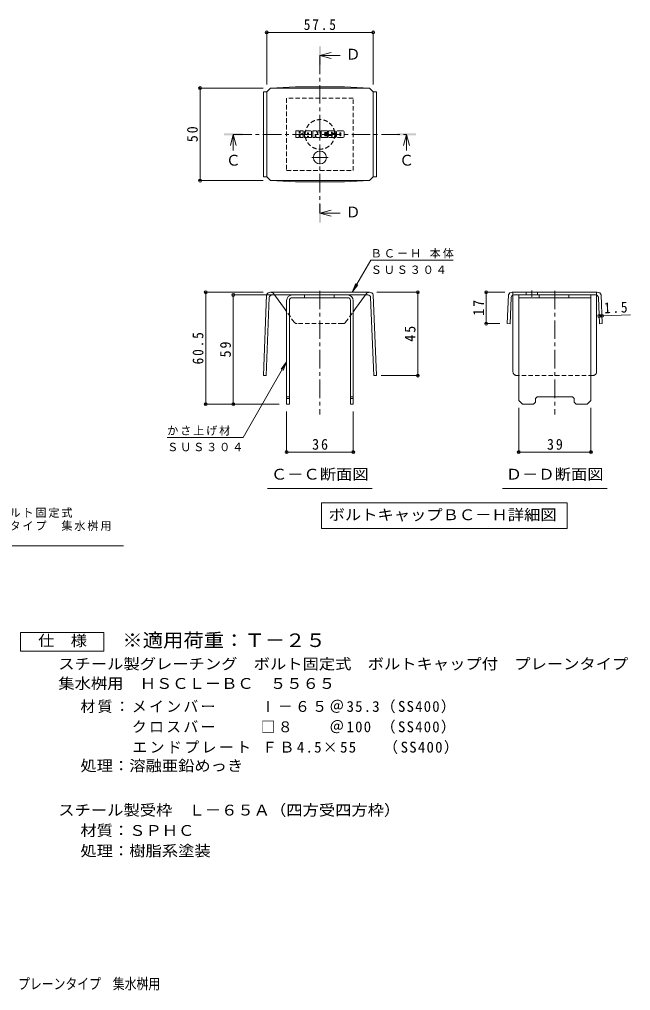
# Model space of a CAD drawing. Units: millimetres on the paper, enlarged 10 times, with parts at other scales. Extents: x -1520 to 1750, y -1350 to 1390.
# Drawn here: x 98 to 1750, y -1305 to 1318 of the extents above; entities that cross this region are included whole.
import ezdxf
from ezdxf.enums import TextEntityAlignment as Align

# ---------------------------------------------------------------- set-up
doc = ezdxf.new("R2010")
doc.units = ezdxf.units.MM
doc.header["$LTSCALE"] = 10
doc.header["$PDMODE"] = 32
doc.header["$PDSIZE"] = 8
doc.linetypes.add('CHAIN1', pattern=[8, 5, -1, 1, -1])
doc.linetypes.add('DASHED1', pattern=[1.8, 1.2, -0.6])
for name, color, linetype, lineweight in [('D-4', 7, 'Continuous', 9), ('D-5', 7, 'Continuous', 9), ('D-8', 4, 'Continuous', 9), ('D-9', 2, 'Continuous', 9), ('D-F', 7, 'Continuous', 9)]:
    doc.layers.add(name, color=color, linetype=linetype, lineweight=lineweight)
doc.layers.add('F-F_F-Fﾚｲﾔ', color=2, linetype='Continuous')
doc.styles.add('ＭＳ ゴシック', font='')
doc.styles.get('ＭＳ ゴシック').set_extended_font_data('MS Gothic')

msp = doc.modelspace()

# ---------------------------------------------------------------- linework, layer by layer
at = {"layer": 'D-4'}
for p, q in [((766.54, 1286.18), (766.54, 1142.47)), ((1054.04, 1286.18), (1054.04, 1142.69)), ((766.54, 1283.18), (1054.04, 1283.18)), ((583.48, 1132.69), (756.54, 1132.69)), ((586.48, 1132.69), (586.48, 882.69)), ((583.48, 882.69), (756.54, 882.69)), ((997.59, 581.36), (1047.61, 668)), ((1270.11, 668), (1047.61, 668)), ((997.59, 581.36), (1007.16, 604.46)), ((598.67, 581.36), (756.76, 581.36)), ((601.67, 581.36), (601.67, 278.86)), ((997.59, 581.36), (1012.81, 601.19)), ((1177.77, 581.36), (1063.83, 581.36)), ((1174.77, 581.36), (1174.77, 356.06)), ((1356.49, 581.36), (1410.16, 581.36)), ((1359.49, 496.36), (1359.49, 581.36)), ((672.9, 573.86), (815.29, 573.86)), ((675.9, 278.86), (675.9, 573.86)), ((1665.01, 517.16), (1672.51, 517.46)), ((1672.51, 517.46), (1749.73, 520.56)), ((1356.49, 496.36), (1396.55, 496.36)), ((820.29, 393.25), (702.49, 189.21)), ((820.29, 393.25), (805.08, 373.42)), ((820.29, 393.25), (810.73, 370.16)), ((1177.77, 356.06), (1075.56, 356.06)), ((598.67, 278.86), (800.29, 278.86)), ((1447.45, 146.38), (1447.45, 268.86)), ((1642.45, 146.38), (1642.45, 268.86)), ((820.29, 146.38), (820.29, 258.86)), ((1000.29, 146.38), (1000.29, 258.86)), ((497.49, 189.21), (702.49, 189.21)), ((820.29, 149.38), (1000.29, 149.38)), ((1447.45, 149.38), (1642.45, 149.38))]:
    msp.add_line(p, q, dxfattribs=at)
at = {"layer": 'D-4', "color": 2}
msp.add_lwpolyline([(101.13, -388.17), (101.13, -338.17), (326.13, -338.17), (326.13, -388.17)], close=True, dxfattribs=at)
at = {"layer": 'D-4'}
for p in [(766.54, 1283.18), (1054.04, 1283.18), (586.48, 1132.69), (586.48, 882.69), (601.67, 581.36), (675.9, 573.86), (1174.77, 581.36), (1359.49, 581.36), (1359.49, 496.36), (1665.01, 517.16), (1672.51, 517.46), (1174.77, 356.06), (601.67, 278.86), (675.9, 278.86), (820.29, 149.38), (1000.29, 149.38), (1447.45, 149.38), (1642.45, 149.38)]:
    msp.add_point(p, dxfattribs=at)
at = {"layer": 'D-5', "color": 4}
for p, q in [((910.29, 1220.69), (940.29, 1228.69)), ((910.29, 1220.69), (940.29, 1212.69)), ((910.29, 1220.69), (964.99, 1220.69)), ((676.2, 1007.58), (668.2, 977.58)), ((676.2, 1007.58), (684.2, 977.58)), ((676.2, 1007.58), (676.2, 964.34)), ((1144.39, 1007.58), (1136.39, 977.58)), ((1144.39, 1007.58), (1152.39, 977.58)), ((1144.39, 1007.58), (1144.39, 964.34)), ((910.29, 794.47), (940.29, 802.47)), ((910.29, 794.47), (940.29, 786.47)), ((910.29, 794.47), (964.99, 794.47))]:
    msp.add_line(p, q, dxfattribs=at)
at = {"layer": 'D-5', "color": 4, "linetype": 'CHAIN1'}
for p, q in [((910.29, 1220.69), (910.29, 794.47)), ((676.2, 1007.58), (1144.39, 1007.58))]:
    msp.add_line(p, q, dxfattribs=at)
at = {"layer": 'D-5'}
for p, q in [((768.79, 51.19), (1051.79, 51.19)), ((1403.45, 51.19), (1686.45, 51.19)), ((914.5, 12.64), (914.5, -57.36)), ((914.5, 12.64), (1578.03, 12.64)), ((1578.03, 12.64), (1578.03, -57.36)), ((914.5, -57.36), (1578.03, -57.36)), ((-391.01, -103.83), (379.57, -103.83))]:
    msp.add_line(p, q, dxfattribs=at)
at = {"layer": 'D-5', "color": 4}
for points in [[(907.79, 1195.69), (912.79, 1195.69), (907.79, 1245.69), (912.79, 1245.69)], [(651.2, 1005.08), (701.2, 1005.08), (651.2, 1010.08), (701.2, 1010.08)], [(1119.39, 1005.08), (1169.39, 1005.08), (1119.39, 1010.08), (1169.39, 1010.08)], [(907.79, 769.47), (912.79, 769.47), (907.79, 819.47), (912.79, 819.47)]]:
    msp.add_solid(points, dxfattribs=at)
at = {"layer": 'D-8', "linetype": 'DASHED1'}
for p, q in [((1000.29, 1105.08), (820.29, 1105.08)), ((820.29, 1105.08), (820.29, 910.08))]:
    msp.add_line(p, q, dxfattribs=at)
at = {"layer": 'D-8'}
for p, q in [((827.79, 558.86), (827.79, 278.86)), ((835.29, 573.86), (985.29, 573.86)), ((985.29, 566.36), (835.29, 566.36)), ((868.36, 566.36), (868.36, 573.86)), ((948.36, 566.36), (948.36, 573.86)), ((992.79, 558.86), (992.79, 278.86)), ((1000.29, 558.86), (1000.29, 278.86)), ((1447.45, 573.86), (1642.45, 573.86)), ((1447.45, 288.86), (1447.45, 573.86)), ((1447.45, 566.36), (1642.45, 566.36)), ((1503.02, 566.36), (1503.02, 573.86)), ((1583.02, 566.36), (1583.02, 573.86)), ((1642.45, 288.86), (1642.45, 573.86)), ((820.29, 298.86), (827.79, 298.86)), ((820.29, 293.86), (827.79, 293.86)), ((992.79, 298.86), (1000.29, 298.86)), ((992.79, 293.86), (1000.29, 293.86)), ((1447.45, 288.86), (1457.45, 278.86)), ((1497.45, 298.86), (1592.45, 298.86)), ((1642.45, 288.86), (1632.45, 278.86)), ((1000.29, 278.86), (992.79, 278.86)), ((1597.45, 283.86), (1602.45, 278.86)), ((1632.45, 278.86), (1602.45, 278.86))]:
    msp.add_line(p, q, dxfattribs=at)
at = {"layer": 'D-8', "linetype": 'DASHED1'}
msp.add_lwpolyline([(820.29, 910.08), (1000.29, 910.08), (1000.29, 1105.08)], dxfattribs=at)
at = {"layer": 'D-8'}
for points in [[(820.29, 558.86), (820.29, 278.86), (827.79, 278.86)], [(1492.45, 283.86), (1492.45, 293.86), (1497.45, 298.86)], [(1597.45, 283.86), (1597.45, 293.86), (1592.45, 298.86)], [(1492.45, 283.86), (1487.45, 278.86), (1457.45, 278.86)]]:
    msp.add_lwpolyline(points, dxfattribs=at)
at = {"layer": 'D-8', "linetype": 'DASHED1'}
msp.add_circle((910.29, 1007.58), 40, dxfattribs=at)
at = {"layer": 'D-8'}
for centre, radius, start, end in [((835.29, 558.86), 15, 90, 180), ((835.29, 558.86), 7.5, 90, 180), ((985.29, 558.86), 15, 0, 90), ((985.29, 558.86), 7.5, 0, 90)]:
    msp.add_arc(centre, radius, start, end, dxfattribs=at)
at = {"layer": 'D-9'}
for p, q in [((766.54, 1122.69), (776.54, 1132.69)), ((776.54, 1132.69), (843.86, 1136.09)), ((776.54, 1132.69), (1044.04, 1132.69)), ((976.73, 1136.09), (843.86, 1136.09)), ((1044.04, 1132.69), (976.73, 1136.09)), ((1054.04, 1122.69), (1044.04, 1132.69)), ((766.54, 1122.47), (757.53, 1122.47)), ((757.53, 1122.47), (757.53, 892.9)), ((766.54, 892.69), (766.54, 1122.69)), ((1054.04, 892.69), (1054.04, 1122.69)), ((1054.04, 1122.47), (1063.06, 1122.47)), ((1063.06, 1122.47), (1063.06, 892.9)), ((766.54, 892.9), (757.53, 892.9)), ((766.54, 892.69), (776.54, 882.69)), ((1054.04, 892.69), (1044.04, 882.69)), ((1054.04, 892.9), (1063.06, 892.9)), ((776.54, 882.69), (843.86, 879.28)), ((776.54, 882.69), (1044.04, 882.69)), ((976.73, 879.28), (843.86, 879.28)), ((1044.04, 882.69), (976.73, 879.28)), ((1043.83, 581.36), (776.76, 581.36)), ((1544.95, 581.36), (1430.16, 581.36)), ((1467.73, 581.36), (1467.73, 573.86)), ((1497.73, 581.36), (1497.73, 573.86)), ((1544.95, 581.36), (1659.74, 581.36)), ((766.24, 573.86), (757.53, 356.36)), ((773.46, 566.66), (765.03, 356.06)), ((780.96, 573.86), (1039.63, 573.86)), ((814.15, 537.1), (787.62, 573.86)), ((1006.65, 537.4), (1032.97, 573.86)), ((1047.13, 566.66), (1055.56, 356.06)), ((1054.35, 573.86), (1063.06, 356.36)), ((1419.65, 573.86), (1416.55, 496.36)), ((1426.87, 566.66), (1424.04, 496.06)), ((1431.95, 366.36), (1431.95, 573.46)), ((1655.54, 573.86), (1434.36, 573.86)), ((1657.95, 366.36), (1657.95, 573.46)), ((1663.03, 566.66), (1665.86, 496.06)), ((1670.25, 573.86), (1673.35, 496.36)), ((1416.55, 496.36), (1424.04, 496.06)), ((1673.35, 496.36), (1665.86, 496.06)), ((757.53, 356.36), (765.03, 356.06)), ((1063.06, 356.36), (1055.56, 356.06))]:
    msp.add_line(p, q, dxfattribs=at)
at = {"layer": 'D-9', "linetype": 'CHAIN1'}
for p, q in [((932.07, 945.19), (888.51, 945.19)), ((910.29, 963.63), (910.29, 926.75)), ((910.29, 585.28), (910.29, 251.42)), ((1482.73, 586.31), (1482.73, 568.91)), ((1544.95, 585.28), (1544.95, 251.42))]:
    msp.add_line(p, q, dxfattribs=at)
at = {"layer": 'D-9', "linetype": 'DASHED1'}
for p, q in [((787.62, 573.86), (784.91, 577.61)), ((1032.97, 573.86), (1035.68, 577.61)), ((1431.95, 573.46), (1431.95, 581.36)), ((1657.95, 573.46), (1657.95, 581.36)), ((840.86, 500.1), (814.15, 537.1)), ((979.73, 500.1), (1006.65, 537.4)), ((971.93, 496.36), (848.66, 496.36)), ((1647.95, 356.36), (1441.95, 356.36))]:
    msp.add_line(p, q, dxfattribs=at)
at = {"layer": 'D-9'}
msp.add_circle((910.29, 945.19), 17.5, dxfattribs=at)
for centre, radius, start, end in [((776.65, 570.39), 10.97, 89.44382, 161.56279), ((1043.94, 570.39), 10.97, 18.43721, 90.55618), ((1430.06, 570.39), 10.97, 89.44382, 161.56279), ((1659.84, 570.39), 10.97, 18.43721, 90.55618), ((780.96, 566.36), 7.5, 90, 177.70665), ((1039.63, 566.36), 7.5, 2.29335, 90), ((1434.36, 566.36), 7.5, 90, 177.70665), ((1655.54, 566.36), 7.5, 2.29335, 90), ((1441.95, 366.36), 10, 180, 198.1933), ((1647.95, 366.36), 10, 341.8067, 0)]:
    msp.add_arc(centre, radius, start, end, dxfattribs=at)
at = {"layer": 'D-9', "linetype": 'DASHED1'}
for centre, radius, start, end in [((776.65, 570.39), 10.97, 41.15582, 89.44382), ((1043.94, 570.39), 10.97, 90.55618, 138.84418), ((848.66, 506.36), 10, 218.74638, 270), ((971.93, 506.36), 10, 270, 321.25362), ((1441.95, 366.36), 10, 198.1933, 270), ((1647.95, 366.36), 10, 270, 341.8067)]:
    msp.add_arc(centre, radius, start, end, dxfattribs=at)
at = {"layer": 'D-F'}
for p, q in [((845.24, 999.7), (845.24, 1016.46)), ((853.65, 1017.25), (846.02, 1017.25)), ((846.02, 998.91), (853.65, 998.91)), ((854.44, 1016.46), (854.44, 1011.84)), ((854.44, 999.7), (854.44, 1005.12)), ((856.92, 999.7), (856.92, 1005.12)), ((856.95, 1016.46), (856.95, 1011.84)), ((857.71, 998.91), (864.49, 998.91)), ((864.47, 1017.25), (857.73, 1017.25)), ((865.26, 1016.46), (865.26, 1012.56)), ((865.27, 999.7), (865.27, 1004.35)), ((868.58, 999.7), (868.58, 1014.63)), ((876.12, 998.91), (869.37, 998.91)), ((885.16, 1017.25), (871.2, 1017.25)), ((876.9, 1008.28), (876.9, 1010.98)), ((876.9, 999.7), (876.9, 1001.79)), ((879.19, 1008.01), (877.17, 1008.01)), ((879.46, 1008.28), (879.46, 1010.98)), ((879.46, 999.7), (879.46, 1001.79)), ((880.24, 998.91), (886.99, 998.91)), ((887.78, 999.7), (887.78, 1014.63)), ((891.15, 1016.46), (891.15, 999.7)), ((891.93, 1017.25), (900.45, 1017.25)), ((896.94, 998.91), (891.93, 998.91)), ((897.72, 999.7), (897.72, 1004.24)), ((900.17, 999.47), (898.71, 1004.39)), ((910.28, 998.91), (900.92, 998.91)), ((901.2, 1016.7), (903.59, 1009.23)), ((904.4, 1016.46), (904.4, 1009.36)), ((905.18, 1017.25), (910.28, 1017.25)), ((911.07, 1016.46), (911.07, 999.7)), ((913.61, 999.7), (913.61, 1016.46)), ((914.4, 1017.25), (929.5, 1017.25)), ((914.4, 998.91), (929.44, 998.91)), ((929.5, 1006.07), (923.89, 1006.07)), ((929.44, 1003.92), (923.89, 1003.92)), ((929.5, 1012.29), (923.92, 1012.29)), ((929.5, 1010.09), (923.92, 1010.09)), ((930.23, 999.7), (930.23, 1003.14)), ((930.29, 1013.08), (930.29, 1016.46)), ((930.29, 1006.85), (930.29, 1009.31)), ((932.81, 1003.97), (932.81, 1001.53)), ((933.6, 1004.76), (940.36, 1004.76)), ((950.21, 1017.25), (934.95, 1017.25)), ((942.86, 1006.41), (934.95, 1006.41)), ((950.69, 998.91), (935.43, 998.91)), ((941.1, 1010.54), (941.1, 1012.6)), ((941.15, 1003.97), (941.15, 1003.42)), ((941.89, 1009.75), (950.69, 1009.75)), ((943.65, 1005.62), (943.65, 1003.42)), ((943.69, 1012.14), (943.69, 1012.6)), ((944.48, 1011.36), (952.83, 1011.36)), ((952.83, 1014.63), (952.83, 1011.36)), ((955.37, 1001.53), (955.37, 1014.63)), ((972.73, 1017.25), (957.99, 1017.25)), ((972.73, 998.91), (957.99, 998.91)), ((963.76, 1005.52), (963.76, 1010.64)), ((966.97, 1005.52), (966.97, 1010.64)), ((975.35, 1014.63), (975.35, 1001.53))]:
    msp.add_line(p, q, dxfattribs=at)
for centre, radius, start, end in [((846.02, 1016.46), 0.786, 90, 180), ((846.02, 999.7), 0.786, 180, 270), ((853.65, 1016.46), 0.786, 0, 90), ((853.65, 999.7), 0.786, 270, 0), ((855.69, 1011.84), 1.26, 180, 0), ((855.68, 1005.12), 1.24, 0, 180), ((857.71, 999.7), 0.786, 180, 270), ((857.73, 1016.46), 0.786, 90, 180), ((859.86, 1008.47), 0.439, 97.33171, 266.57183), ((858.36, 1020.14), 11.32, 277.33171, 299.42073), ((859.35, 999.84), 8.21, 53.71985, 86.57183), ((862.64, 1012.56), 2.62, 299.42073, 0), ((862.65, 1004.35), 2.62, 0, 53.71985), ((864.47, 1016.46), 0.786, 0, 90), ((864.49, 999.7), 0.786, 270, 0), ((871.2, 1014.63), 2.62, 90, 180), ((869.37, 999.7), 0.786, 180, 270), ((876.12, 999.7), 0.786, 270, 0), ((878.18, 1010.98), 1.28, 0, 180), ((878.18, 1001.79), 1.28, 0, 180), ((877.17, 1008.28), 0.262, 180, 270), ((879.19, 1008.28), 0.262, 270, 0), ((880.24, 999.7), 0.786, 180, 270), ((885.16, 1014.63), 2.62, 0, 90), ((886.99, 999.7), 0.786, 270, 0), ((891.93, 1016.46), 0.786, 90, 180), ((891.93, 999.7), 0.786, 180, 270), ((896.94, 999.7), 0.786, 270, 0), ((898.23, 1004.24), 0.505, 16.48875, 180), ((900.92, 999.7), 0.786, 196.48875, 270), ((900.45, 1016.46), 0.786, 17.75635, 90), ((903.98, 1009.36), 0.413, 197.75635, 0), ((905.18, 1016.46), 0.786, 90, 180), ((910.28, 1016.46), 0.786, 0, 90), ((910.28, 999.7), 0.786, 270, 0), ((914.4, 1016.46), 0.786, 90, 180), ((914.4, 999.7), 0.786, 180, 270), ((923.92, 1011.19), 1.1, 90, 270), ((923.89, 1004.99), 1.07, 90, 270), ((929.44, 1003.14), 0.786, 0, 90), ((929.44, 999.7), 0.786, 270, 0), ((929.5, 1016.46), 0.786, 0, 90), ((929.5, 1013.08), 0.786, 270, 0), ((929.5, 1009.31), 0.786, 0, 90), ((929.5, 1006.85), 0.786, 270, 0), ((944.69, 1011.83), 11.88, 157.10112, 202.89888), ((933.6, 1003.97), 0.786, 90, 180), ((935.43, 1001.53), 2.62, 180, 270), ((934.95, 1015.94), 1.31, 90, 157.10112), ((934.95, 1007.72), 1.31, 202.89888, 270), ((940.36, 1003.97), 0.786, 0, 90), ((941.89, 1010.54), 0.786, 180, 270), ((942.4, 1012.6), 1.29, 0, 180), ((942.4, 1003.42), 1.25, 180, 0), ((942.86, 1005.62), 0.786, 0, 90), ((944.48, 1012.14), 0.786, 180, 270), ((950.21, 1014.63), 2.62, 0, 90), ((950.69, 1008.44), 1.31, 22.90802, 90), ((950.69, 1000.22), 1.31, 270, 337.09198), ((940.96, 1004.33), 11.87, 337.09198, 22.90802), ((957.99, 1014.63), 2.62, 90, 180), ((957.99, 1001.53), 2.62, 180, 270), ((965.36, 1010.64), 1.6, 0, 180), ((965.36, 1005.52), 1.6, 180, 0), ((972.73, 1014.63), 2.62, 0, 90), ((972.73, 1001.53), 2.62, 270, 0)]:
    msp.add_arc(centre, radius, start, end, dxfattribs=at)

# ---------------------------------------------------------------- texts
at = {"layer": 'D-4', "color": 2, "style": 'ＭＳ ゴシック', "width": 1.1}
for s, p in [('仕\u3000様', (148.63, -383.17)), ('処理：溶融亜鉛めっき', (262.93, -721.09)), ('スチール製受枠\u3000Ｌ－６５Ａ（四方受四方枠）', (203.22, -841.09)), ('材質：ＳＰＨＣ', (262.93, -896.09)), ('処理：樹脂系塗装', (262.93, -951.09))]:
    msp.add_text(s, height=29.33, dxfattribs=at).set_placement(p, align=Align.BOTTOM_LEFT)
at = {"layer": 'D-4', "color": 2, "char_height": 29.33, "attachment_point": 7, "style": 'ＭＳ ゴシック'}
for s, insert in [('\\T1.28;\\W0.9;57.5', (866.54, 1289.18)), ('\\T1.27;\\W0.95;36', (889.04, 155.38)), ('\\T1.27;\\W0.95;39', (1523.7, 155.38)), ('\\T1.16;材質：メインバー\u3000\u3000\\~Ⅰ－６５＠35.3（SS400）', (262.93, -556.09)), ('\\T1.16;\u3000\u3000\u3000クロスバー\u3000\u3000\\~□８\u3000\u3000＠100\\~（SS400）', (262.93, -611.09)), ('\\T1.17;\u3000\u3000\u3000エンドプレート\\~ＦＢ4.5×55\\~\\~\\~（SS400）', (262.93, -666.09))]:
    msp.add_mtext(s, dxfattribs=dict(at, insert=insert))
for s, insert, rotation in [('\\T1.27;\\W0.95;50', (580.48, 986.44), 90), ('\\T1.27;\\W0.95;17', (1353.49, 517.61), 90), ('\\T1.27;\\W0.9;1.5', (1678.39, 523.7), 2.293), ('\\T1.27;\\W0.95;45', (1168.77, 447.46), 90), ('\\T1.28;\\W0.9;60.5', (595.67, 386.36), 90), ('\\T1.27;\\W0.95;59', (669.9, 405.11), 90)]:
    msp.add_mtext(s, dxfattribs=dict(at, insert=insert, rotation=rotation))
at = {"layer": 'D-4', "char_height": 21.99, "attachment_point": 7, "style": 'ＭＳ ゴシック'}
for s, insert in [('\\T1.18;ＢＣ－Ｈ\\~本体', (1047.61, 672.66)), ('\\T1.17;ＳＵＳ３０４', (1047.61, 630.28)), ('\\T1.17;かさ上げ材', (497.49, 193.87)), ('\\T1.17;ＳＵＳ３０４', (497.49, 151.49))]:
    msp.add_mtext(s, dxfattribs=dict(at, insert=insert))
at = {"layer": 'D-5', "color": 2, "style": 'ＭＳ ゴシック'}
for s, p in [('Ｄ', (979.99, 1200.69)), ('Ｃ', (656.2, 914.34)), ('Ｃ', (1124.39, 914.34)), ('Ｄ', (979.99, 774.47))]:
    msp.add_text(s, height=29.33, dxfattribs=at).set_placement(p, align=Align.BOTTOM_LEFT)
at = {"layer": 'D-5', "color": 2, "style": 'ＭＳ ゴシック', "width": 1.1}
for s, p in [('Ｃ－Ｃ断面図', (777.79, 66.19)), ('Ｄ－Ｄ断面図', (1412.45, 66.19)), ('ボルトキャップＢＣ－Ｈ詳細図', (933.77, -43.36)), ('スチール製グレーチング\u3000ボルト固定式\u3000ボルトキャップ付\u3000プレーンタイプ', (203.22, -446.09)), ('集水桝用\u3000ＨＳＣＬ－ＢＣ\u3000５５６５', (203.22, -499.03))]:
    msp.add_text(s, height=29.33, dxfattribs=at).set_placement(p, align=Align.BOTTOM_LEFT)
at = {"layer": 'D-5', "color": 3, "style": 'ＭＳ ゴシック', "width": 1.1}
msp.add_text('※適用荷重：Ｔ－２５', height=36.66, dxfattribs=at).set_placement((376.13, -388.17), align=Align.BOTTOM_LEFT)
at = {"layer": 'D-5', "char_height": 21.99, "attachment_point": 7, "style": 'ＭＳ ゴシック'}
for s, insert in [('\\T1.17;スチール製グレーチング\u3000ボルト固定式', (-384.99, -28.1)), ('\\T1.17;ボルトキャップ付\u3000プレーンタイプ\u3000集水桝用', (-384.99, -63.68))]:
    msp.add_mtext(s, dxfattribs=dict(at, insert=insert))
at = {"layer": 'F-F_F-Fﾚｲﾔ', "style": 'ＭＳ ゴシック', "width": 0.8}
msp.add_text('スチール製グレーチング\u3000ボルト固定式\u3000ボルトキャップ付\u3000プレーンタイプ\u3000集水桝用', height=29.33, dxfattribs=at).set_placement((-801.65, -1310.3), align=Align.BOTTOM_LEFT)

doc.saveas('drawing.dxf')
